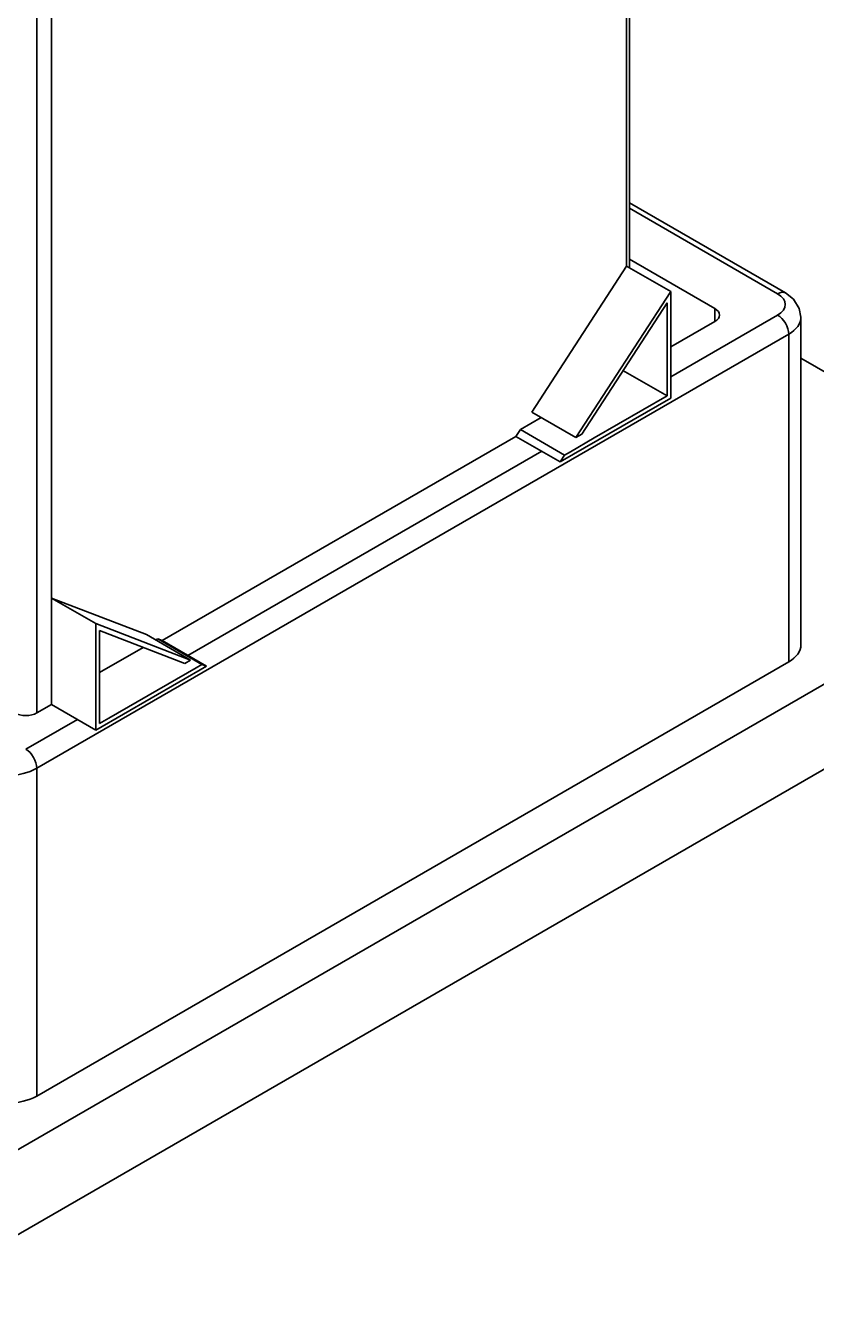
# Model space of a CAD drawing. Header units: millimetres. Extents: x -70 to 70, y -99 to 99.
# Drawn here: x 38.39 to 53.55, y -23.84 to 0.9 of the extents above; entities that cross this region are included whole.
import ezdxf

# ---------------------------------------------------------------- set-up
doc = ezdxf.new("R2010")
doc.units = ezdxf.units.MM
doc.layers.add('粗实线层', color=7, linetype='Continuous', lineweight=35)

msp = doc.modelspace()

# ---------------------------------------------------------------- linework, layer by layer
at = {"layer": '粗实线层', "color": 7, "lineweight": 35, "ltscale": 0.3575}
for p, q in [((49.913, -3.713), (49.913, 7.963)), ((49.971, -3.747), (49.971, 8.045)), ((38.599, -12.286), (38.599, 1.594)), ((38.882, -10.082), (38.882, 1.594)), ((49.971, -2.502), (52.962, -4.229)), ((49.971, -2.604), (52.812, -4.244)), ((49.971, -3.583), (51.61, -4.529)), ((49.913, -3.713), (48.094, -6.513)), ((49.913, -3.713), (50.761, -4.203)), ((50.761, -4.203), (48.942, -7.003)), ((50.761, -6.244), (50.761, -4.203)), ((50.691, -4.418), (49.053, -6.94)), ((50.691, -6.203), (50.691, -4.418)), ((52.812, -4.652), (50.761, -5.836)), ((51.61, -4.529), (51.61, -4.774)), ((53.258, -10.98), (53.258, -4.693)), ((51.61, -4.774), (50.761, -5.264)), ((53.024, -5.019), (38.599, -13.348)), ((53.024, -11.306), (53.024, -5.019)), ((53.258, -5.481), (57.479, -7.918)), ((49.842, -5.713), (50.691, -6.203)), ((48.64, -7.469), (50.761, -6.244)), ((49.294, -7.01), (50.691, -6.203)), ((47.876, -6.848), (48.275, -6.618)), ((48.094, -6.513), (48.942, -7.003)), ((47.876, -6.848), (47.791, -6.979)), ((47.876, -6.848), (48.725, -7.338)), ((47.791, -6.979), (41.003, -10.898)), ((47.791, -6.979), (48.64, -7.469)), ((48.835, -7.274), (49.294, -7.01)), ((49.053, -6.94), (48.942, -7.003)), ((48.286, -7.265), (41.498, -11.184)), ((48.725, -7.338), (48.64, -7.469)), ((48.725, -7.338), (48.835, -7.274)), ((57.479, -9.551), (35.559, -22.207)), ((38.882, -12.123), (38.882, -10.082)), ((38.882, -10.082), (39.73, -10.571)), ((38.882, -10.082), (40.701, -10.782)), ((39.73, -12.613), (39.73, -10.571)), ((39.73, -10.571), (41.55, -11.272)), ((39.801, -12.49), (39.801, -10.705)), ((39.801, -10.705), (41.439, -11.335)), ((40.701, -10.782), (41.55, -11.272)), ((40.882, -10.886), (40.918, -10.865)), ((40.918, -10.865), (41.767, -11.355)), ((40.918, -10.865), (41.003, -10.898)), ((39.801, -11.51), (40.638, -11.027)), ((41.003, -10.898), (41.852, -11.388)), ((57.479, -11.184), (35.559, -23.84)), ((53.024, -11.306), (38.599, -19.635)), ((41.55, -11.272), (41.439, -11.335)), ((41.656, -11.419), (41.767, -11.355)), ((41.767, -11.355), (41.852, -11.388)), ((41.852, -11.388), (39.73, -12.613)), ((41.656, -11.419), (39.979, -12.387)), ((38.882, -12.123), (38.599, -12.286)), ((38.882, -12.123), (39.73, -12.613)), ((39.377, -12.409), (38.387, -12.98)), ((39.979, -12.387), (39.801, -12.49)), ((38.599, -19.635), (38.599, -13.348))]:
    msp.add_line(p, q, dxfattribs=at)
msp.add_lwpolyline([(53.258, -4.693), (53.228, -4.526), (53.115, -4.348), (52.962, -4.229)], dxfattribs=at)
for centre, major_axis, start_param, end_param in [((52.812, -4.489), (0.15, 0.26), 0, 0.785398), ((52.458, -4.448), (0.5, 0), 5.497787, 7.068583), ((51.398, -4.652), (0.3, 0), 0, 0.785398), ((51.398, -4.652), (0.3, 0), 5.497787, 6.283185), ((52.812, -4.897), (0.15, -0.26), 0.785398, 2.356194), ((52.458, -4.693), (0.8, 0), 5.497787, 6.283185), ((52.458, -10.98), (0.8, 0), 5.497787, 6.283185), ((38.387, -12.164), (0.3, 0), 3.926991, 5.497787), ((38.387, -13.225), (0.15, -0.26), 0.785398, 2.356194), ((38.033, -13.021), (0.8, 0), 3.926991, 5.497787), ((38.033, -19.308), (0.8, 0), 3.926991, 5.497787)]:
    msp.add_ellipse(centre, major_axis=major_axis, ratio=0.57735, start_param=start_param, end_param=end_param, dxfattribs=at)

doc.saveas('drawing.dxf')
